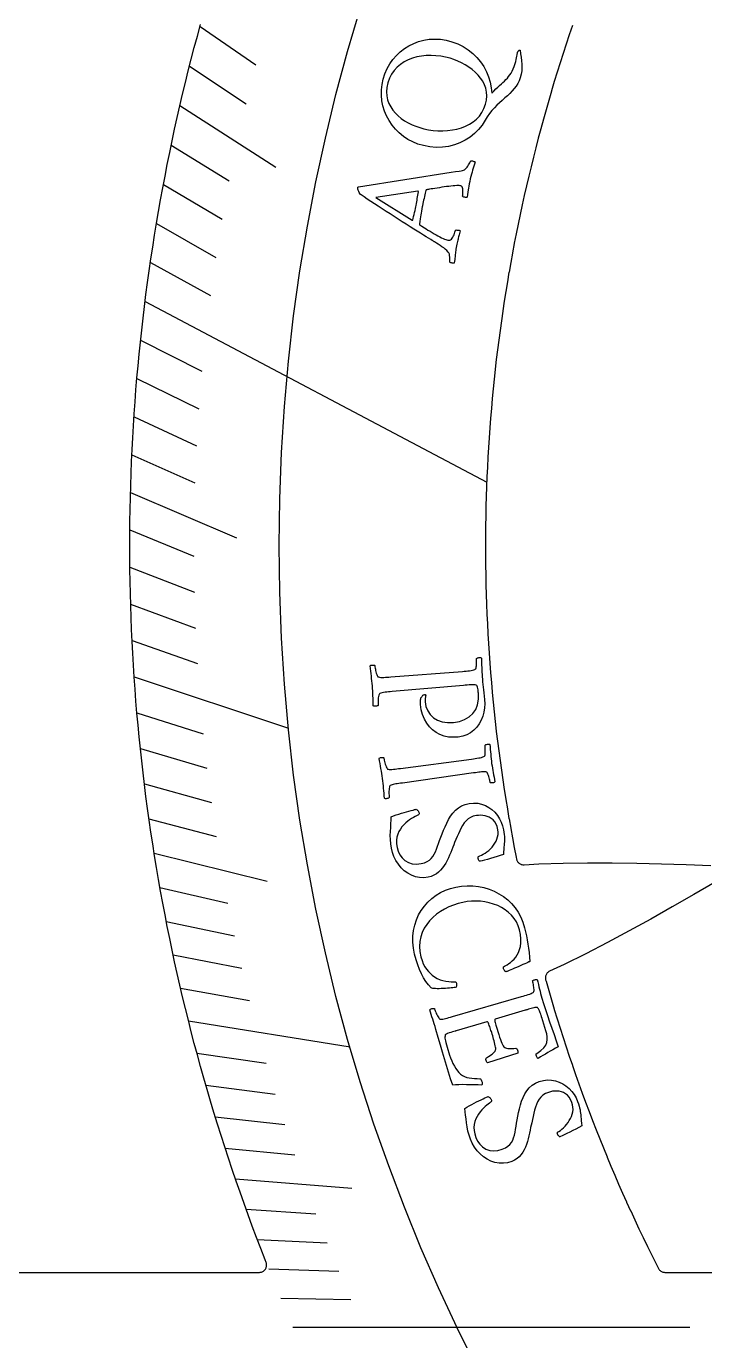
# Model space of a CAD drawing. Header units: millimetres. Extents: x -94 to 94, y -94 to 94.
# Drawn here: x -71.07 to -47.64, y -0.47 to 44.94 of the extents above; entities that cross this region are included whole.
import ezdxf

# ---------------------------------------------------------------- set-up
doc = ezdxf.new("R2010")
doc.units = ezdxf.units.MM
for name, color, linetype in [('CUT_INNER', 6, 'Continuous'), ('ENGRAVE', 7, 'Continuous'), ('ENGRAVE_FINE', 8, 'Continuous'), ('TEXT', 5, 'Continuous')]:
    doc.layers.add(name, color=color, linetype=linetype)

msp = doc.modelspace()

# ---------------------------------------------------------------- linework, layer by layer
at = {"layer": 'CUT_INNER'}
for points in [[(-89.4993, 1.89), (-63.0181, 1.89), (-62.9937, 1.8912), (-62.9697, 1.8947), (-62.946, 1.9006), (-62.9231, 1.9087), (-62.901, 1.9191), (-62.8801, 1.9315), (-62.8605, 1.9459), (-62.8424, 1.9621), (-62.8259, 1.9801), (-62.8113, 1.9995), (-62.7986, 2.0203), (-62.788, 2.0422), (-62.7796, 2.065), (-62.7734, 2.0886), (-62.7696, 2.1126), (-62.7681, 2.1369), (-62.769, 2.1613), (-62.7722, 2.1854), (-62.7778, 2.2091), (-62.7856, 2.2321), (-62.8228, 2.3258), (-62.973, 2.7118), (-63.1209, 3.0986), (-63.2664, 3.4864), (-63.4095, 3.875), (-63.5502, 4.2645), (-63.6886, 4.6549), (-63.8245, 5.0461), (-63.958, 5.4381), (-64.0891, 5.831), (-64.2178, 6.2246), (-64.3441, 6.619), (-64.468, 7.0142), (-64.5894, 7.4102), (-64.7085, 7.8069), (-64.825, 8.2043), (-64.9392, 8.6024), (-65.0508, 9.0012), (-65.1601, 9.4007), (-65.2669, 9.8008), (-65.3712, 10.2016), (-65.4731, 10.603), (-65.5725, 11.0051), (-65.6694, 11.4077), (-65.7639, 11.811), (-65.8558, 12.2148), (-65.9454, 12.6191), (-66.0324, 13.024), (-66.1169, 13.4295), (-66.199, 13.8354), (-66.2785, 14.2418), (-66.3556, 14.6488), (-66.4301, 15.0561), (-66.5022, 15.464), (-66.5717, 15.8722), (-66.6388, 16.2809), (-66.7033, 16.69), (-66.7654, 17.0995), (-66.8249, 17.5093), (-66.8819, 17.9196), (-66.9364, 18.3301), (-66.9883, 18.741), (-67.0378, 19.1522), (-67.0847, 19.5637), (-67.1291, 19.9754), (-67.1709, 20.3874), (-67.2103, 20.7997), (-67.2471, 21.2122), (-67.2813, 21.625), (-67.3131, 22.0379), (-67.3423, 22.451), (-67.369, 22.8643), (-67.3931, 23.2778), (-67.4147, 23.6913), (-67.4337, 24.1051), (-67.4503, 24.5189), (-67.4642, 24.9328), (-67.4757, 25.3468), (-67.4846, 25.7608), (-67.4909, 26.1749), (-67.4947, 26.5891), (-67.496, 27.0032), (-67.4948, 27.4174), (-67.4909, 27.8315), (-67.4846, 28.2456), (-67.4757, 28.6596), (-67.4643, 29.0736), (-67.4503, 29.4876), (-67.4338, 29.9014), (-67.4148, 30.3151), (-67.3932, 30.7287), (-67.369, 31.1421), (-67.3424, 31.5554), (-67.3132, 31.9685), (-67.2815, 32.3815), (-67.2472, 32.7942), (-67.2104, 33.2067), (-67.1711, 33.619), (-67.1292, 34.031), (-67.0849, 34.4428), (-67.0379, 34.8543), (-66.9885, 35.2655), (-66.9366, 35.6763), (-66.8821, 36.0869), (-66.8251, 36.4971), (-66.7656, 36.9069), (-66.7036, 37.3164), (-66.639, 37.7255), (-66.572, 38.1342), (-66.5025, 38.5425), (-66.4304, 38.9503), (-66.3558, 39.3577), (-66.2788, 39.7646), (-66.1993, 40.171), (-66.1172, 40.577), (-66.0327, 40.9824), (-65.9457, 41.3873), (-65.8562, 41.7917), (-65.7642, 42.1955), (-65.6698, 42.5987), (-65.5728, 43.0014), (-65.4734, 43.4034), (-65.3716, 43.8049), (-65.2673, 44.2057), (-65.1605, 44.6058), (-65.0513, 45.0053)], [(-52.2082, 44.964), (-52.3169, 44.6447), (-52.3174, 44.6433), (-52.4242, 44.3234), (-52.4247, 44.3219), (-52.5295, 44.0014), (-52.5299, 43.9999), (-52.6328, 43.6788), (-52.6332, 43.6773), (-52.7341, 43.3555), (-52.7345, 43.354), (-52.8334, 43.0316), (-52.8339, 43.0302), (-52.9308, 42.7071), (-52.9312, 42.7057), (-53.0261, 42.3821), (-53.0266, 42.3806), (-53.1195, 42.0564), (-53.1199, 42.0549), (-53.2109, 41.7302), (-53.2113, 41.7287), (-53.3002, 41.4034), (-53.3006, 41.4019), (-53.3876, 41.0761), (-53.388, 41.0746), (-53.4729, 40.7483), (-53.4733, 40.7468), (-53.5562, 40.4199), (-53.5566, 40.4184), (-53.6375, 40.091), (-53.6379, 40.0895), (-53.7168, 39.7617), (-53.7172, 39.7602), (-53.7941, 39.4318), (-53.7944, 39.4303), (-53.8693, 39.1015), (-53.8697, 39.1), (-53.9426, 38.7708), (-53.9429, 38.7693), (-54.0137, 38.4396), (-54.0141, 38.4381), (-54.0829, 38.1079), (-54.0832, 38.1064), (-54.15, 37.7759), (-54.1503, 37.7744), (-54.2151, 37.4434), (-54.2154, 37.4419), (-54.2781, 37.1105), (-54.2784, 37.109), (-54.3391, 36.7773), (-54.3394, 36.7758), (-54.3981, 36.4437), (-54.3983, 36.4422), (-54.455, 36.1098), (-54.4552, 36.1082), (-54.5098, 35.7755), (-54.51, 35.7739), (-54.5626, 35.4408), (-54.5628, 35.4393), (-54.6133, 35.1059), (-54.6136, 35.1044), (-54.662, 34.7706), (-54.6622, 34.7691), (-54.7086, 34.4351), (-54.7089, 34.4336), (-54.7532, 34.0992), (-54.7534, 34.0977), (-54.7957, 33.7632), (-54.7959, 33.7616), (-54.8362, 33.4268), (-54.8363, 33.4253), (-54.8745, 33.0902), (-54.8747, 33.0887), (-54.9108, 32.7534), (-54.911, 32.7519), (-54.9451, 32.4164), (-54.9452, 32.4148), (-54.9773, 32.0791), (-54.9774, 32.0776), (-55.0074, 31.7417), (-55.0075, 31.7402), (-55.0354, 31.4041), (-55.0355, 31.4026), (-55.0614, 31.0663), (-55.0615, 31.0648), (-55.0853, 30.7284), (-55.0854, 30.7269), (-55.1071, 30.3903), (-55.1072, 30.3888), (-55.1268, 30.0521), (-55.1269, 30.0506), (-55.1445, 29.7138), (-55.1446, 29.7123), (-55.1601, 29.3754), (-55.1601, 29.3739), (-55.1736, 29.0369), (-55.1736, 29.0354), (-55.185, 28.6983), (-55.1851, 28.6968), (-55.1944, 28.3597), (-55.1944, 28.3582), (-55.2017, 28.021), (-55.2017, 28.0195), (-55.2069, 27.6823), (-55.2069, 27.6807), (-55.21, 27.3435), (-55.21, 27.342), (-55.211, 27.0047), (-55.211, 27.0032), (-55.21, 26.666), (-55.21, 26.6644), (-55.2069, 26.3272), (-55.2069, 26.3257), (-55.2017, 25.9885), (-55.2017, 25.987), (-55.1944, 25.6498), (-55.1944, 25.6483), (-55.1851, 25.3112), (-55.185, 25.3096), (-55.1736, 24.9726), (-55.1736, 24.971), (-55.1601, 24.6341), (-55.1601, 24.6325), (-55.1446, 24.2957), (-55.1445, 24.2941), (-55.1269, 23.9574), (-55.1268, 23.9558), (-55.1072, 23.6192), (-55.1071, 23.6176), (-55.0854, 23.2811), (-55.0853, 23.2796), (-55.0615, 22.9432), (-55.0614, 22.9416), (-55.0355, 22.6054), (-55.0354, 22.6039), (-55.0075, 22.2678), (-55.0074, 22.2663), (-54.9774, 21.9304), (-54.9773, 21.9288), (-54.9452, 21.5931), (-54.9451, 21.5916), (-54.911, 21.2561), (-54.9108, 21.2546), (-54.8747, 20.9193), (-54.8745, 20.9177), (-54.8363, 20.5827), (-54.8362, 20.5811), (-54.7959, 20.2463), (-54.7957, 20.2448), (-54.7534, 19.9102), (-54.7532, 19.9087), (-54.7089, 19.5744), (-54.7086, 19.5729), (-54.6622, 19.2388), (-54.662, 19.2373), (-54.6136, 18.9036), (-54.6133, 18.9021), (-54.5628, 18.5686), (-54.5626, 18.5671), (-54.51, 18.234), (-54.5098, 18.2325), (-54.4552, 17.8997), (-54.455, 17.8982), (-54.3983, 17.5658), (-54.3981, 17.5642), (-54.3394, 17.2321), (-54.3391, 17.2306), (-54.2784, 16.8989), (-54.2781, 16.8974), (-54.2154, 16.5661), (-54.2151, 16.5645), (-54.1503, 16.2336), (-54.15, 16.2321), (-54.1375, 16.1703), (-54.1317, 16.1473), (-54.1237, 16.1249), (-54.1137, 16.1033), (-54.1016, 16.0828), (-54.0876, 16.0636), (-54.0719, 16.0457), (-54.0545, 16.0295), (-54.0357, 16.0149), (-54.0156, 16.0023), (-53.9943, 15.9915), (-53.9722, 15.9829), (-53.9493, 15.9764), (-53.9259, 15.9721), (-53.9022, 15.9701), (-53.8784, 15.9703), (-53.3682, 15.999), (-53.3652, 15.9992), (-52.5276, 16.0262), (-52.5252, 16.0263), (-51.6829, 16.0371), (-51.681, 16.0371), (-50.835, 16.0351), (-50.8336, 16.035), (-49.9853, 16.0234), (-49.1333, 16.0047), (-48.2798, 15.98), (-48.2785, 15.9799), (-47.4273, 15.9462)], [(-47.2833, 15.3712), (-48.0181, 14.9403), (-48.0192, 14.9396), (-48.7588, 14.5163), (-49.501, 14.0983), (-50.2455, 13.6871), (-50.2467, 13.6865), (-50.9919, 13.2859), (-50.9936, 13.285), (-51.7414, 12.8975), (-51.7436, 12.8964), (-52.4951, 12.5254), (-52.4978, 12.5241), (-52.9971, 12.2924), (-53.0193, 12.2807), (-53.0403, 12.2667), (-53.0598, 12.2508), (-53.0775, 12.233), (-53.0934, 12.2135), (-53.1072, 12.1925), (-53.1189, 12.1702), (-53.1283, 12.1468), (-53.1352, 12.1227), (-53.1397, 12.0979), (-53.1417, 12.0728), (-53.1412, 12.0477), (-53.1381, 12.0227), (-53.1326, 11.9982), (-53.1199, 11.953), (-53.1195, 11.9515), (-53.0266, 11.6274), (-53.0261, 11.6259), (-52.9312, 11.3023), (-52.9308, 11.3008), (-52.8339, 10.9778), (-52.8334, 10.9763), (-52.7345, 10.6539), (-52.7341, 10.6524), (-52.6332, 10.3306), (-52.6328, 10.3292), (-52.5299, 10.008), (-52.5295, 10.0066), (-52.4247, 9.686), (-52.4242, 9.6846), (-52.3174, 9.3647), (-52.3169, 9.3632), (-52.2082, 9.044), (-52.2077, 9.0425), (-52.097, 8.724), (-52.0965, 8.7225), (-51.9839, 8.4047), (-51.9834, 8.4032), (-51.8688, 8.086), (-51.8682, 8.0846), (-51.7517, 7.7681), (-51.7512, 7.7667), (-51.6327, 7.451), (-51.6322, 7.4495), (-51.5118, 7.1345), (-51.5112, 7.1331), (-51.3889, 6.8188), (-51.3883, 6.8174), (-51.2641, 6.5039), (-51.2635, 6.5025), (-51.1373, 6.1897), (-51.1367, 6.1883), (-51.0086, 5.8763), (-51.008, 5.8749), (-50.878, 5.5638), (-50.8774, 5.5623), (-50.7455, 5.252), (-50.7449, 5.2506), (-50.6111, 4.941), (-50.6105, 4.9396), (-50.4748, 4.6309), (-50.4741, 4.6295), (-50.3365, 4.3216), (-50.3359, 4.3202), (-50.1964, 4.0132), (-50.1958, 4.0118), (-50.0544, 3.7056), (-50.0538, 3.7042), (-49.9105, 3.3989), (-49.9098, 3.3975), (-49.7647, 3.0931), (-49.7641, 3.0917), (-49.6171, 2.7882), (-49.6164, 2.7868), (-49.4676, 2.4842), (-49.4669, 2.4829), (-49.3162, 2.1812), (-49.3155, 2.1798), (-49.2379, 2.0269), (-49.2255, 2.0052), (-49.211, 1.9848), (-49.1945, 1.966), (-49.1762, 1.9489), (-49.1563, 1.9338), (-49.135, 1.9207), (-49.1125, 1.9098), (-49.089, 1.9012), (-49.0647, 1.895), (-49.04, 1.8913), (-49.015, 1.89), (-38.1889, 1.89)]]:
    msp.add_lwpolyline(points, dxfattribs=at)
at = {"layer": 'ENGRAVE'}
for points in [[(-66.9675, 35.4345), (-55.1677, 29.1909)], [(-67.3431, 22.4637), (-62.0154, 20.6865)], [(-65.4672, 10.5795), (-59.8797, 9.6766)], [(-61.8587, 0), (-48.1564, 0)]]:
    msp.add_lwpolyline(points, dxfattribs=at)
msp.add_circle((0, 27.004), 62.3363, dxfattribs=at)
at = {"layer": 'ENGRAVE_FINE'}
for points in [[(-65.0698, 44.9383), (-63.1388, 43.6047)], [(-65.4319, 43.5685), (-63.4757, 42.266)], [(-65.7628, 42.2017), (-62.4564, 40.0799)], [(-66.063, 40.8384), (-64.0582, 39.5991)], [(-66.3331, 39.4794), (-64.3049, 38.2723)], [(-66.5735, 38.1253), (-64.5225, 36.9507)], [(-66.7848, 36.7768), (-64.7117, 35.6352)], [(-67.1221, 34.0989), (-65.0066, 33.0242)], [(-67.2492, 32.7706), (-65.1135, 31.7298)], [(-67.3494, 31.4501), (-65.194, 30.4436)], [(-67.4232, 30.138), (-65.2489, 29.1661)], [(-67.4712, 28.8346), (-63.81, 27.2699)], [(-67.4939, 27.5404), (-65.2837, 26.6385)], [(-67.4919, 26.2558), (-65.2648, 25.3894)], [(-67.4657, 24.9813), (-65.2223, 24.1506)], [(-67.4159, 23.7172), (-65.157, 22.9225)], [(-67.2479, 21.2213), (-64.9599, 20.4993)], [(-67.1306, 19.9903), (-64.8292, 19.305)], [(-66.992, 18.7709), (-64.6778, 18.1224)], [(-66.8325, 17.5633), (-64.5062, 16.952)], [(-66.6527, 16.3679), (-62.7482, 15.4091)], [(-66.4531, 15.1848), (-64.1048, 14.6482)], [(-66.2343, 14.0142), (-63.8761, 13.5153)], [(-65.9967, 12.8564), (-63.6292, 12.3952)], [(-65.7408, 11.7114), (-63.3649, 11.2882)], [(-65.1763, 9.4607), (-62.7856, 9.1137)], [(-64.8686, 8.3553), (-62.4717, 8.0465)], [(-64.5447, 7.2632), (-62.1422, 6.9928)], [(-64.2049, 6.1846), (-61.7976, 5.9527)], [(-63.8497, 5.1196), (-59.8215, 4.7966)], [(-63.4796, 4.0682), (-61.0649, 3.9134)], [(-63.0951, 3.0305), (-60.6777, 2.9144)], [(-62.6964, 2.0065), (-60.2773, 1.9291)], [(-62.2842, 0.9964), (-59.8639, 0.9577)]]:
    msp.add_lwpolyline(points, dxfattribs=at)
at = {"layer": 'TEXT'}
for points in [[(-58.741, 43.1201), (-58.6811, 43.3047), (-58.6053, 43.4789), (-58.5139, 43.6426), (-58.407, 43.7957), (-58.2864, 43.9362), (-58.1541, 44.0622), (-58.0102, 44.1738), (-57.8548, 44.2707), (-57.69, 44.3518), (-57.5181, 44.4157), (-57.3391, 44.4625), (-57.1531, 44.4922), (-56.962, 44.5028), (-56.7679, 44.4924), (-56.5707, 44.4611), (-56.3704, 44.4091), (-56.1701, 44.3358), (-55.9838, 44.244), (-55.8114, 44.134), (-55.6528, 44.0059), (-55.5094, 43.8635), (-55.3826, 43.7107), (-55.2723, 43.5473), (-55.1784, 43.3735), (-55.1025, 43.1926), (-55.046, 43.0081), (-55.009, 42.8197), (-54.9913, 42.6275), (-54.9185, 42.706), (-54.8492, 42.7773), (-54.7833, 42.8413), (-54.7209, 42.8981), (-54.6618, 42.9505), (-54.6056, 43.0015), (-54.5524, 43.0511), (-54.5022, 43.0992), (-54.4548, 43.1487), (-54.4098, 43.2021), (-54.3674, 43.2595), (-54.3275, 43.321), (-54.2897, 43.3893), (-54.2538, 43.4673), (-54.2198, 43.555), (-54.1875, 43.6525), (-54.1655, 43.727), (-54.1475, 43.7942), (-54.1336, 43.8543), (-54.1237, 43.9071), (-54.1167, 43.9519), (-54.1113, 43.9881), (-54.1074, 44.0155), (-54.1051, 44.0342), (-54.1002, 44.0476), (-54.0937, 44.0608), (-54.0857, 44.074), (-54.0763, 44.0871), (-54.0661, 44.0989), (-54.056, 44.1081), (-54.046, 44.1147), (-54.036, 44.1187), (-54.0321, 44.1201), (-54.0278, 44.1205), (-54.023, 44.1201), (-54.0177, 44.1188), (-53.9957, 43.9944), (-53.9777, 43.8725), (-53.9635, 43.7532), (-53.9533, 43.6363), (-53.9506, 43.5201), (-53.959, 43.4027), (-53.9785, 43.284), (-54.0091, 43.1639), (-54.0455, 43.062), (-54.0921, 42.9657), (-54.149, 42.8748), (-54.2162, 42.7894), (-54.2907, 42.7071), (-54.3697, 42.6255), (-54.4533, 42.5447), (-54.5413, 42.4645), (-54.6317, 42.3833), (-54.7223, 42.2993), (-54.8131, 42.2126), (-54.9041, 42.1231), (-54.9924, 42.0283), (-55.0751, 41.9254), (-55.1522, 41.8145), (-55.2236, 41.6957), (-55.3289, 41.5288), (-55.4504, 41.376), (-55.5883, 41.2372), (-55.7427, 41.1123), (-55.911, 41.0038), (-56.0906, 40.9144), (-56.2815, 40.8442), (-56.4839, 40.7932), (-56.6946, 40.7636), (-56.9101, 40.7579), (-57.1306, 40.7763), (-57.356, 40.8189), (-57.5448, 40.8739), (-57.7229, 40.9452), (-57.8902, 41.0332), (-58.0468, 41.138), (-58.1911, 41.2568), (-58.3217, 41.387), (-58.4385, 41.5285), (-58.5414, 41.6814), (-58.6288, 41.8435), (-58.6992, 42.0127), (-58.7525, 42.189), (-58.7886, 42.3722), (-58.8062, 42.559), (-58.8042, 42.7461), (-58.7825, 42.9331), (-58.741, 43.1201)], [(-58.5792, 42.9881), (-58.6125, 42.8314), (-58.6252, 42.6818), (-58.6173, 42.5393), (-58.5888, 42.404), (-58.5432, 42.2764), (-58.4837, 42.1567), (-58.4104, 42.045), (-58.3233, 41.9413), (-58.2249, 41.8456), (-58.1177, 41.7579), (-58.0017, 41.6783), (-57.877, 41.6065), (-57.7468, 41.543), (-57.6145, 41.4878), (-57.4801, 41.4409), (-57.3436, 41.4023), (-57.1824, 41.3677), (-57.0189, 41.3441), (-56.8529, 41.3314), (-56.6846, 41.3297), (-56.5173, 41.3391), (-56.3544, 41.3602), (-56.196, 41.393), (-56.042, 41.4372), (-55.8954, 41.4934), (-55.7593, 41.5618), (-55.6337, 41.6426), (-55.5184, 41.7357), (-55.4167, 41.842), (-55.3318, 41.9625), (-55.2637, 42.0972), (-55.2122, 42.2464), (-55.1804, 42.3941), (-55.1684, 42.5357), (-55.1761, 42.6711), (-55.2037, 42.8006), (-55.2482, 42.924), (-55.3067, 43.0414), (-55.3793, 43.1527), (-55.4659, 43.258), (-55.5638, 43.3566), (-55.6701, 43.4479), (-55.7851, 43.5318), (-55.9086, 43.6082), (-56.0374, 43.677), (-56.1681, 43.7377), (-56.3009, 43.7904), (-56.4358, 43.835), (-56.5951, 43.8766), (-56.757, 43.907), (-56.9215, 43.9262), (-57.0886, 43.934), (-57.2551, 43.9296), (-57.4178, 43.9122), (-57.5768, 43.8817), (-57.732, 43.838), (-57.8803, 43.781), (-58.0183, 43.7105), (-58.146, 43.6265), (-58.2635, 43.529), (-58.3675, 43.4169), (-58.4548, 43.2894), (-58.5254, 43.1464), (-58.5792, 42.9881)], [(-56.9737, 37.4946), (-56.9818, 37.4996), (-57.0061, 37.5145), (-57.0466, 37.5394), (-57.1032, 37.5742), (-57.1737, 37.6176), (-57.2558, 37.668), (-57.3493, 37.7254), (-57.4544, 37.7899), (-57.5683, 37.8604), (-57.6883, 37.9355), (-57.8143, 38.0154), (-57.9464, 38.1001), (-58.0824, 38.1876), (-58.2203, 38.2763), (-58.3602, 38.366), (-58.5021, 38.4568), (-58.6433, 38.5475), (-58.7815, 38.6367), (-58.9165, 38.7245), (-59.0485, 38.8108), (-59.1749, 38.894), (-59.2934, 38.9724), (-59.404, 39.046), (-59.5067, 39.1148), (-59.5269, 39.1349), (-59.5472, 39.1623), (-59.5674, 39.1971), (-59.5875, 39.2392), (-59.6046, 39.2819), (-59.6156, 39.3183), (-59.6204, 39.3485), (-59.6191, 39.3724), (-59.6179, 39.3777), (-59.6164, 39.3818), (-59.6149, 39.3848), (-59.6132, 39.3866), (-59.6112, 39.3883), (-59.6086, 39.391), (-59.6054, 39.3948), (-59.6017, 39.3996), (-56.4001, 39.9026), (-56.2423, 39.9242), (-56.1242, 39.9408), (-56.0458, 39.9524), (-56.0071, 39.9592), (-55.9731, 39.9695), (-55.9398, 39.9869), (-55.907, 40.0113), (-55.8748, 40.0428), (-55.8444, 40.0781), (-55.8172, 40.1142), (-55.7931, 40.1509), (-55.7722, 40.1884), (-55.7549, 40.223), (-55.7418, 40.2508), (-55.7329, 40.2719), (-55.7282, 40.2863), (-55.7099, 40.2918), (-55.6887, 40.293), (-55.6643, 40.2897), (-55.637, 40.2821), (-55.6111, 40.273), (-55.5911, 40.2653), (-55.5772, 40.2591), (-55.5692, 40.2542), (-55.5932, 40.1775), (-55.6158, 40.1048), (-55.637, 40.0361), (-55.6567, 39.9714), (-55.6759, 39.9056), (-55.6954, 39.8332), (-55.7152, 39.7543), (-55.7352, 39.6689), (-55.7551, 39.5786), (-55.772, 39.496), (-55.786, 39.421), (-55.797, 39.3538), (-55.8072, 39.2865), (-55.8188, 39.2111), (-55.8316, 39.1276), (-55.8457, 39.036), (-55.8612, 39.0294), (-55.8802, 39.0268), (-55.9029, 39.0282), (-55.9291, 39.0337), (-55.9547, 39.0419), (-55.9755, 39.0516), (-55.9916, 39.0629), (-56.0029, 39.0757), (-55.998, 39.1045), (-55.994, 39.1408), (-55.991, 39.1846), (-55.9888, 39.2359), (-55.989, 39.2869), (-55.9926, 39.33), (-55.9999, 39.3652), (-56.0107, 39.3924), (-56.022, 39.4051), (-56.0381, 39.416), (-56.0591, 39.425), (-56.0849, 39.4322), (-56.1152, 39.4365), (-56.1554, 39.4383), (-56.2054, 39.4375), (-56.2653, 39.434), (-56.3322, 39.4285), (-56.4036, 39.4212), (-56.4795, 39.4124), (-56.5597, 39.4018), (-56.6417, 39.3903), (-56.7225, 39.3784), (-56.8024, 39.3663), (-56.8811, 39.3538), (-56.9559, 39.3417), (-57.0238, 39.3307), (-57.0848, 39.3207), (-57.1389, 39.3117), (-57.1832, 39.3043), (-57.2149, 39.2991), (-57.2339, 39.2959), (-57.2402, 39.2948), (-57.2411, 39.2943), (-57.2436, 39.2926), (-57.2479, 39.2898), (-57.254, 39.2859), (-57.2601, 39.2813), (-57.2649, 39.2763), (-57.2682, 39.2711), (-57.2702, 39.2655), (-57.2823, 39.2209), (-57.2947, 39.1711), (-57.3075, 39.1161), (-57.3205, 39.056), (-57.3335, 38.9944), (-57.3459, 38.9349), (-57.3578, 38.8776), (-57.3692, 38.8223), (-57.3721, 38.8081), (-57.375, 38.7938), (-57.378, 38.7796), (-57.3809, 38.7653), (-57.3837, 38.7514), (-57.3864, 38.7382), (-57.389, 38.7257), (-57.3914, 38.714), (-57.408, 38.6316), (-57.4228, 38.5555), (-57.4358, 38.4858), (-57.4472, 38.4223), (-57.458, 38.3577), (-57.4693, 38.2843), (-57.4811, 38.2021), (-57.4934, 38.1111), (-57.4935, 38.1078), (-57.4927, 38.1035), (-57.4909, 38.0984), (-57.4882, 38.0923), (-57.4854, 38.0866), (-57.4835, 38.0825), (-57.4823, 38.0801), (-57.4819, 38.0792), (-57.4753, 38.0752), (-57.4555, 38.0631), (-57.4226, 38.0428), (-57.3765, 38.0146), (-57.3213, 37.9807), (-57.2611, 37.9438), (-57.1961, 37.9037), (-57.126, 37.8606), (-57.0546, 37.8171), (-56.9853, 37.7759), (-56.9181, 37.737), (-56.853, 37.7004), (-56.7891, 37.6645), (-56.73, 37.6342), (-56.6757, 37.6097), (-56.6263, 37.5908), (-56.5816, 37.576), (-56.5415, 37.564), (-56.5061, 37.5547), (-56.4753, 37.548), (-56.4446, 37.5479), (-56.4151, 37.5593), (-56.3867, 37.5821), (-56.3595, 37.6163), (-56.3344, 37.6568), (-56.3123, 37.6987), (-56.2932, 37.7418), (-56.2772, 37.7862), (-56.2642, 37.827), (-56.2543, 37.8594), (-56.2474, 37.8833), (-56.2437, 37.8987), (-56.234, 37.9022), (-56.2184, 37.9039), (-56.1969, 37.9037), (-56.1694, 37.9017), (-56.1412, 37.898), (-56.1173, 37.893), (-56.0977, 37.8867), (-56.0825, 37.879), (-56.0952, 37.8285), (-56.1071, 37.7818), (-56.1183, 37.739), (-56.1287, 37.6999), (-56.1387, 37.6628), (-56.1487, 37.6257), (-56.1586, 37.5886), (-56.1686, 37.5514), (-56.1787, 37.5112), (-56.1891, 37.465), (-56.2, 37.4126), (-56.2111, 37.3542), (-56.2216, 37.2951), (-56.2304, 37.2408), (-56.2376, 37.1912), (-56.2431, 37.1464), (-56.2478, 37.1039), (-56.2525, 37.0615), (-56.2571, 37.0191), (-56.2617, 36.9766), (-56.2668, 36.9314), (-56.2728, 36.8805), (-56.2797, 36.8241), (-56.2876, 36.7621), (-56.2971, 36.7587), (-56.3125, 36.7578), (-56.3337, 36.7593), (-56.3608, 36.7632), (-56.3886, 36.7688), (-56.4123, 36.775), (-56.4318, 36.782), (-56.4472, 36.7897), (-56.4437, 36.8197), (-56.4418, 36.8589), (-56.4416, 36.9074), (-56.4429, 36.9653), (-56.4479, 37.0232), (-56.4586, 37.0716), (-56.475, 37.1105), (-56.4971, 37.14), (-56.5455, 37.1906), (-56.5976, 37.2386), (-56.6535, 37.2842), (-56.7132, 37.3272), (-56.7756, 37.369), (-56.8398, 37.4108), (-56.9059, 37.4527), (-56.9737, 37.4946)], [(-58.9927, 39.0285), (-57.7449, 38.2431), (-57.7441, 38.2431), (-57.7419, 38.2432), (-57.7382, 38.2434), (-57.733, 38.2437), (-57.7277, 38.2444), (-57.7237, 38.2456), (-57.7212, 38.2476), (-57.7199, 38.2501), (-57.7061, 38.3068), (-57.6915, 38.3689), (-57.6761, 38.4364), (-57.66, 38.5093), (-57.6443, 38.5812), (-57.6304, 38.6457), (-57.6183, 38.7027), (-57.608, 38.7522), (-57.5952, 38.8165), (-57.5838, 38.8777), (-57.5736, 38.9359), (-57.5647, 38.9909), (-57.5563, 39.0457), (-57.5472, 39.1029), (-57.5376, 39.1627), (-57.5273, 39.225), (-57.5271, 39.2303), (-57.5289, 39.235), (-57.5327, 39.239), (-57.5384, 39.2423), (-57.5444, 39.2448), (-57.5486, 39.2467), (-57.5511, 39.2478), (-57.552, 39.2481)], [(-56.1559, 20.3858), (-56.3258, 20.3756), (-56.4874, 20.3862), (-56.6405, 20.4177), (-56.7851, 20.4703), (-56.919, 20.5423), (-57.0398, 20.632), (-57.1474, 20.7394), (-57.2416, 20.8645), (-57.3206, 21.0053), (-57.3823, 21.1596), (-57.4266, 21.3274), (-57.4534, 21.5085), (-57.455, 21.5339), (-57.4556, 21.563), (-57.4549, 21.596), (-57.4532, 21.6328), (-57.4499, 21.6697), (-57.4448, 21.7031), (-57.4378, 21.7329), (-57.429, 21.7592), (-57.4225, 21.7672), (-57.4136, 21.7784), (-57.4024, 21.7927), (-57.3889, 21.8102), (-57.3727, 21.8271), (-57.3535, 21.8399), (-57.3314, 21.8486), (-57.3062, 21.853), (-57.2909, 21.8526), (-57.2804, 21.848), (-57.2748, 21.8393), (-57.274, 21.8265), (-57.2779, 21.8022), (-57.2822, 21.7771), (-57.2867, 21.7512), (-57.2915, 21.7246), (-57.2955, 21.697), (-57.2975, 21.668), (-57.2975, 21.6378), (-57.2954, 21.6062), (-57.265, 21.4421), (-57.2063, 21.2948), (-57.1194, 21.1647), (-57.0044, 21.0518), (-56.8646, 20.9636), (-56.703, 20.9076), (-56.5197, 20.8835), (-56.3148, 20.8912), (-56.1114, 20.9278), (-55.9324, 20.9905), (-55.7779, 21.0791), (-55.6476, 21.1934), (-55.547, 21.3333), (-55.4814, 21.4984), (-55.4508, 21.689), (-55.4547, 21.9053), (-55.4577, 21.9341), (-55.462, 21.9696), (-55.4677, 22.0117), (-55.4747, 22.0605), (-55.484, 22.1069), (-55.4968, 22.142), (-55.513, 22.1658), (-55.5328, 22.1782), (-55.5649, 22.1856), (-55.6061, 22.1897), (-55.6563, 22.1905), (-55.7156, 22.1881), (-55.7796, 22.1838), (-55.8439, 22.1791), (-55.9085, 22.1741), (-55.9735, 22.1687), (-58.4371, 21.9558), (-58.5012, 21.9501), (-58.5629, 21.9442), (-58.6224, 21.9381), (-58.6797, 21.9319), (-58.7331, 21.9244), (-58.7811, 21.9148), (-58.8238, 21.903), (-58.861, 21.8889), (-58.8745, 21.8772), (-58.8865, 21.8564), (-58.8969, 21.8267), (-58.9058, 21.7881), (-58.9129, 21.7444), (-58.9181, 21.6998), (-58.9212, 21.6542), (-58.9224, 21.6077), (-58.9223, 21.5643), (-58.9218, 21.5281), (-58.9207, 21.4992), (-58.9193, 21.4775), (-58.9326, 21.4681), (-58.9505, 21.4602), (-58.973, 21.4537), (-59.0002, 21.4487), (-59.0275, 21.4463), (-59.0508, 21.4477), (-59.07, 21.4529), (-59.085, 21.462), (-59.0876, 21.5521), (-59.0902, 21.6402), (-59.093, 21.7265), (-59.0958, 21.8108), (-59.0992, 21.8946), (-59.1037, 21.9796), (-59.1092, 22.0655), (-59.1159, 22.1525), (-59.1233, 22.2371), (-59.1318, 22.3221), (-59.1413, 22.4073), (-59.1518, 22.4929), (-59.1629, 22.5792), (-59.1744, 22.6666), (-59.1863, 22.7552), (-59.1984, 22.8448), (-59.1851, 22.8562), (-59.167, 22.8645), (-59.1443, 22.8697), (-59.1169, 22.8718), (-59.0893, 22.8713), (-59.066, 22.8685), (-59.047, 22.8636), (-59.0324, 22.8565), (-59.0303, 22.8349), (-59.0266, 22.8062), (-59.0212, 22.7704), (-59.0142, 22.7276), (-59.0055, 22.6817), (-58.9949, 22.6366), (-58.9825, 22.5925), (-58.9683, 22.5493), (-58.9531, 22.5117), (-58.938, 22.4843), (-58.9229, 22.4671), (-58.9078, 22.4601), (-58.8688, 22.4523), (-58.8249, 22.4476), (-58.7759, 22.4459), (-58.722, 22.4473), (-58.6645, 22.4504), (-58.6048, 22.4541), (-58.5429, 22.4584), (-58.4788, 22.4632), (-56.0074, 22.6551), (-55.9431, 22.6602), (-55.8808, 22.6656), (-55.8203, 22.6712), (-55.7617, 22.677), (-55.7069, 22.6839), (-55.6578, 22.6929), (-55.6145, 22.704), (-55.577, 22.717), (-55.5609, 22.7259), (-55.5478, 22.7442), (-55.5376, 22.7719), (-55.5303, 22.809), (-55.5251, 22.8511), (-55.521, 22.8938), (-55.5181, 22.9371), (-55.5162, 22.9811), (-55.5153, 23.0219), (-55.5149, 23.0559), (-55.5152, 23.0831), (-55.516, 23.1036), (-55.5025, 23.1122), (-55.4844, 23.1193), (-55.4617, 23.125), (-55.4344, 23.1292), (-55.407, 23.1309), (-55.3838, 23.1292), (-55.3648, 23.1239), (-55.35, 23.1152), (-55.3472, 23.0308), (-55.3447, 22.9473), (-55.3425, 22.8649), (-55.3406, 22.7836), (-55.3383, 22.7029), (-55.3348, 22.6227), (-55.3301, 22.543), (-55.3242, 22.4637), (-55.3169, 22.3802), (-55.3085, 22.2936), (-55.299, 22.204), (-55.2882, 22.1112), (-55.2769, 22.0136), (-55.2655, 21.9092), (-55.254, 21.798), (-55.2424, 21.6801), (-55.2358, 21.5343), (-55.2443, 21.3902), (-55.2679, 21.2475), (-55.3066, 21.1063), (-55.3602, 20.9708), (-55.4285, 20.8456), (-55.5115, 20.7306), (-55.6093, 20.6257), (-55.7223, 20.5358), (-55.8511, 20.4658), (-55.9956, 20.4157), (-56.1559, 20.3858)], [(-54.9969, 19.4724), (-54.9852, 19.3916), (-54.9725, 19.312), (-54.9586, 19.2336), (-54.9437, 19.1565), (-54.9283, 19.0791), (-54.9129, 19), (-54.8974, 18.919), (-54.882, 18.8363), (-54.8945, 18.8246), (-54.9119, 18.8154), (-54.9342, 18.8086), (-54.9614, 18.8044), (-54.9889, 18.8026), (-55.0123, 18.8033), (-55.0315, 18.8063), (-55.0466, 18.8118), (-55.0502, 18.8321), (-55.0559, 18.8592), (-55.0638, 18.8933), (-55.0737, 18.9342), (-55.0852, 18.9777), (-55.0975, 19.0197), (-55.1106, 19.0602), (-55.1247, 19.0991), (-55.1396, 19.1329), (-55.1556, 19.1579), (-55.1725, 19.1741), (-55.1905, 19.1816), (-55.2232, 19.1847), (-55.26, 19.1855), (-55.3011, 19.1838), (-55.3463, 19.1797), (-55.3947, 19.1742), (-55.4452, 19.1679), (-55.4979, 19.161), (-55.5527, 19.1534), (-55.5615, 19.1522), (-55.5704, 19.151), (-55.5792, 19.1497), (-55.588, 19.1485), (-55.5968, 19.1472), (-55.6057, 19.146), (-55.6145, 19.1447), (-55.6233, 19.1435), (-58.0777, 18.7966), (-58.0866, 18.7954), (-58.0954, 18.7941), (-58.1042, 18.7929), (-58.1131, 18.7916), (-58.1219, 18.7904), (-58.1307, 18.7891), (-58.1395, 18.7879), (-58.1484, 18.7866), (-58.203, 18.7787), (-58.2549, 18.7708), (-58.3043, 18.7629), (-58.351, 18.755), (-58.3943, 18.7464), (-58.4332, 18.7365), (-58.4678, 18.7253), (-58.4981, 18.7128), (-58.511, 18.7004), (-58.5219, 18.679), (-58.5307, 18.6488), (-58.5375, 18.6097), (-58.5422, 18.5655), (-58.5448, 18.5202), (-58.5454, 18.4735), (-58.5438, 18.4257), (-58.5412, 18.381), (-58.5386, 18.344), (-58.5359, 18.3146), (-58.5332, 18.2929), (-58.546, 18.2828), (-58.5635, 18.2739), (-58.5856, 18.2662), (-58.6124, 18.2597), (-58.6397, 18.2558), (-58.663, 18.256), (-58.6824, 18.2602), (-58.6979, 18.2684), (-58.7053, 18.3582), (-58.7128, 18.4461), (-58.7202, 18.5321), (-58.7275, 18.6161), (-58.7355, 18.6997), (-58.7446, 18.7842), (-58.7548, 18.8697), (-58.7661, 18.9562), (-58.7782, 19.0405), (-58.7913, 19.1255), (-58.8055, 19.211), (-58.8208, 19.2972), (-58.8368, 19.3841), (-58.8531, 19.4717), (-58.8698, 19.56), (-58.8868, 19.6491), (-58.8741, 19.6612), (-58.8565, 19.6704), (-58.8341, 19.6768), (-58.8068, 19.6804), (-58.7793, 19.6814), (-58.7559, 19.6799), (-58.7367, 19.676), (-58.7216, 19.6697), (-58.7184, 19.648), (-58.713, 19.619), (-58.7056, 19.5827), (-58.6962, 19.539), (-58.6848, 19.4923), (-58.6717, 19.4469), (-58.6568, 19.403), (-58.6402, 19.3604), (-58.6231, 19.3237), (-58.6065, 19.2971), (-58.5904, 19.2808), (-58.575, 19.2746), (-58.5357, 19.269), (-58.4915, 19.2667), (-58.4426, 19.2676), (-58.3888, 19.2719), (-58.3315, 19.2782), (-58.2721, 19.2851), (-58.2105, 19.2927), (-58.1468, 19.3009), (-55.6894, 19.6265), (-55.6256, 19.6351), (-55.5636, 19.6439), (-55.5035, 19.6527), (-55.4453, 19.6617), (-55.3909, 19.6716), (-55.3424, 19.6832), (-55.2998, 19.6966), (-55.263, 19.7117), (-55.2474, 19.7215), (-55.2353, 19.7404), (-55.2266, 19.7686), (-55.2214, 19.8061), (-55.2185, 19.8485), (-55.2168, 19.8919), (-55.2163, 19.9362), (-55.217, 19.9814), (-55.2184, 20.0235), (-55.22, 20.0584), (-55.2218, 20.0861), (-55.2238, 20.1066), (-55.2108, 20.1159), (-55.193, 20.124), (-55.1707, 20.1309), (-55.1437, 20.1366), (-55.1164, 20.1398), (-55.0931, 20.1393), (-55.0739, 20.1351), (-55.0587, 20.1272), (-55.0512, 20.0429), (-55.0442, 19.9592), (-55.0374, 19.8761), (-55.031, 19.7937), (-55.0241, 19.7121), (-55.0162, 19.6313), (-55.0071, 19.5514), (-54.9969, 19.4724)], [(-54.5857, 17.1803), (-54.5721, 17.0973), (-54.5622, 17.0212), (-54.5561, 16.952), (-54.5538, 16.8896), (-54.5542, 16.8301), (-54.5563, 16.7695), (-54.5601, 16.7079), (-54.5654, 16.6452), (-54.5715, 16.5782), (-54.5777, 16.5036), (-54.5837, 16.4213), (-54.5897, 16.3314), (-54.6983, 16.2936), (-54.8091, 16.2572), (-54.9221, 16.2222), (-55.0372, 16.1884), (-55.146, 16.1577), (-55.2403, 16.1317), (-55.32, 16.1103), (-55.385, 16.0936), (-55.3988, 16.0913), (-55.412, 16.0957), (-55.4246, 16.1068), (-55.4366, 16.1246), (-55.4472, 16.145), (-55.4556, 16.1635), (-55.4617, 16.1804), (-55.4656, 16.1954), (-55.4677, 16.2144), (-55.4666, 16.2319), (-55.4621, 16.2478), (-55.4543, 16.2622), (-55.4012, 16.2813), (-55.3449, 16.3069), (-55.2852, 16.3389), (-55.2223, 16.3773), (-55.1589, 16.4215), (-55.0979, 16.4705), (-55.0394, 16.5245), (-54.9832, 16.5834), (-54.9315, 16.6465), (-54.886, 16.7135), (-54.8469, 16.7842), (-54.8141, 16.8587), (-54.79, 16.9364), (-54.7773, 17.0166), (-54.7759, 17.0993), (-54.7858, 17.1847), (-54.8109, 17.2895), (-54.8462, 17.3804), (-54.8917, 17.4572), (-54.9474, 17.5201), (-55.0105, 17.571), (-55.0778, 17.6119), (-55.1494, 17.6428), (-55.2252, 17.6637), (-55.3023, 17.676), (-55.3775, 17.6815), (-55.4507, 17.6801), (-55.522, 17.6718), (-55.6303, 17.6461), (-55.7267, 17.6074), (-55.811, 17.5556), (-55.8832, 17.4907), (-55.9466, 17.4157), (-56.004, 17.3333), (-56.0556, 17.2437), (-56.1013, 17.1469), (-56.1442, 17.046), (-56.1876, 16.9445), (-56.2316, 16.8424), (-56.2759, 16.7396), (-56.3079, 16.6606), (-56.3414, 16.5775), (-56.3762, 16.4903), (-56.4124, 16.399), (-56.4508, 16.306), (-56.4922, 16.2137), (-56.5367, 16.1222), (-56.5842, 16.0314), (-56.6363, 15.944), (-56.6944, 15.8628), (-56.7586, 15.7877), (-56.8288, 15.7188), (-56.906, 15.6585), (-56.9911, 15.6094), (-57.0841, 15.5715), (-57.1851, 15.5448), (-57.3371, 15.5256), (-57.4844, 15.5299), (-57.6269, 15.5578), (-57.7646, 15.6096), (-57.8945, 15.681), (-58.0136, 15.768), (-58.1219, 15.8705), (-58.2193, 15.9885), (-58.3031, 16.1181), (-58.3711, 16.2551), (-58.4229, 16.3994), (-58.4588, 16.551), (-58.4805, 16.6967), (-58.4933, 16.8412), (-58.4973, 16.9845), (-58.4924, 17.1264), (-58.4838, 17.2639), (-58.4767, 17.3937), (-58.471, 17.5159), (-58.4669, 17.6304), (-58.3831, 17.6616), (-58.2962, 17.6921), (-58.2062, 17.7219), (-58.113, 17.7511), (-58.0211, 17.7786), (-57.9348, 17.8037), (-57.8541, 17.8264), (-57.7791, 17.8466), (-57.7137, 17.8635), (-57.6619, 17.8765), (-57.6238, 17.8853), (-57.5994, 17.8901), (-57.5828, 17.8771), (-57.5672, 17.8628), (-57.5525, 17.8473), (-57.5387, 17.8305), (-57.5267, 17.8126), (-57.5171, 17.794), (-57.5101, 17.7746), (-57.5055, 17.7545), (-57.505, 17.7301), (-57.5118, 17.7098), (-57.5262, 17.6935), (-57.5479, 17.6813), (-57.591, 17.6628), (-57.641, 17.6383), (-57.698, 17.6077), (-57.7618, 17.571), (-57.8291, 17.5278), (-57.8964, 17.4777), (-57.9636, 17.4207), (-58.0307, 17.3567), (-58.094, 17.2856), (-58.1496, 17.2072), (-58.1975, 17.1216), (-58.2376, 17.0287), (-58.2665, 16.9279), (-58.2804, 16.8184), (-58.2795, 16.7003), (-58.2635, 16.5737), (-58.2276, 16.4404), (-58.17, 16.3205), (-58.0908, 16.2139), (-57.9901, 16.1208), (-57.8717, 16.0493), (-57.7396, 16.0075), (-57.5937, 15.9953), (-57.4342, 16.0125), (-57.3223, 16.0409), (-57.2262, 16.0803), (-57.1458, 16.1306), (-57.081, 16.1918), (-57.027, 16.262), (-56.9787, 16.3392), (-56.9363, 16.4235), (-56.8995, 16.5148), (-56.8651, 16.6113), (-56.8297, 16.7113), (-56.7932, 16.8146), (-56.7556, 16.9213), (-56.7087, 17.0411), (-56.6585, 17.163), (-56.6051, 17.287), (-56.5484, 17.4131), (-56.4857, 17.5363), (-56.4143, 17.6513), (-56.3342, 17.7582), (-56.2455, 17.8569), (-56.1461, 17.9426), (-56.0339, 18.0102), (-55.9091, 18.0599), (-55.7716, 18.0918), (-55.6223, 18.1056), (-55.4799, 18.0984), (-55.3442, 18.0704), (-55.2153, 18.0216), (-55.0952, 17.9558), (-54.9859, 17.8766), (-54.8874, 17.784), (-54.7996, 17.6781), (-54.7244, 17.5626), (-54.6637, 17.4411), (-54.6175, 17.3137), (-54.5857, 17.1803)], [(-53.86, 13.7923), (-53.8285, 13.6584), (-53.7988, 13.5209), (-53.7709, 13.3795), (-53.7446, 13.2344), (-53.7218, 13.0862), (-53.704, 12.9354), (-53.6913, 12.7821), (-53.6836, 12.6262), (-53.6906, 12.6231), (-53.7117, 12.6136), (-53.7469, 12.5977), (-53.7962, 12.5755), (-53.8549, 12.5492), (-53.9186, 12.5213), (-53.9871, 12.4916), (-54.0606, 12.4602), (-54.1348, 12.4285), (-54.2055, 12.3982), (-54.2727, 12.3691), (-54.3364, 12.3414), (-54.3921, 12.3172), (-54.4351, 12.2991), (-54.4655, 12.287), (-54.4833, 12.2808), (-54.4947, 12.2777), (-54.5077, 12.2802), (-54.5222, 12.2882), (-54.5382, 12.3018), (-54.5536, 12.319), (-54.5663, 12.3376), (-54.5763, 12.3577), (-54.5836, 12.3792), (-54.5876, 12.3983), (-54.589, 12.4166), (-54.5879, 12.4341), (-54.5843, 12.4507), (-54.5503, 12.4678), (-54.5088, 12.4909), (-54.4597, 12.5202), (-54.403, 12.5555), (-54.3428, 12.5982), (-54.2834, 12.6496), (-54.2247, 12.7095), (-54.1667, 12.778), (-54.1132, 12.8561), (-54.0681, 12.9447), (-54.0315, 13.0439), (-54.0031, 13.1535), (-53.9872, 13.275), (-53.9877, 13.4098), (-54.0047, 13.5579), (-54.038, 13.7194), (-54.0824, 13.8628), (-54.1425, 13.9952), (-54.2183, 14.1167), (-54.3099, 14.2274), (-54.4146, 14.3271), (-54.5293, 14.4157), (-54.6542, 14.4932), (-54.7894, 14.5595), (-54.9317, 14.6145), (-55.0782, 14.6579), (-55.2288, 14.6896), (-55.3836, 14.7097), (-55.5394, 14.718), (-55.693, 14.7148), (-55.8443, 14.6999), (-55.9935, 14.6732), (-56.157, 14.6314), (-56.3166, 14.5787), (-56.4722, 14.5151), (-56.6239, 14.4404), (-56.7684, 14.3551), (-56.9025, 14.2597), (-57.0264, 14.1539), (-57.1397, 14.0379), (-57.2399, 13.9122), (-57.324, 13.7775), (-57.3921, 13.6336), (-57.4441, 13.4808), (-57.4767, 13.3195), (-57.4869, 13.1505), (-57.4744, 12.9739), (-57.4393, 12.7899), (-57.4027, 12.6642), (-57.3582, 12.551), (-57.306, 12.4503), (-57.2459, 12.3623), (-57.1812, 12.2849), (-57.1148, 12.2163), (-57.0466, 12.1564), (-56.9769, 12.1053), (-56.8794, 12.047), (-56.7806, 12.0016), (-56.6806, 11.9693), (-56.5793, 11.9497), (-56.481, 11.9388), (-56.39, 11.9322), (-56.3064, 11.93), (-56.23, 11.932), (-56.2157, 11.8846), (-56.2106, 11.8371), (-56.2147, 11.7895), (-56.2279, 11.7416), (-56.2533, 11.7361), (-56.2895, 11.7303), (-56.3364, 11.7243), (-56.394, 11.7182), (-56.4584, 11.7121), (-56.5255, 11.7065), (-56.5955, 11.7013), (-56.6683, 11.6966), (-56.7407, 11.693), (-56.8093, 11.6912), (-56.8741, 11.6912), (-56.9352, 11.6931), (-56.9893, 11.6969), (-57.0332, 11.7026), (-57.0668, 11.7104), (-57.0902, 11.7201), (-57.1816, 11.825), (-57.267, 11.9404), (-57.3464, 12.0661), (-57.4197, 12.2023), (-57.4873, 12.351), (-57.5498, 12.5144), (-57.607, 12.6926), (-57.6588, 12.8854), (-57.7, 13.0952), (-57.7199, 13.3007), (-57.7186, 13.5016), (-57.6961, 13.6978), (-57.6544, 13.8869), (-57.5956, 14.0666), (-57.5198, 14.2368), (-57.4271, 14.3975), (-57.3194, 14.5468), (-57.1987, 14.6831), (-57.0652, 14.8063), (-56.9189, 14.9166), (-56.7616, 15.0122), (-56.5951, 15.0917), (-56.4196, 15.1551), (-56.235, 15.2027), (-56.0356, 15.2354), (-55.8386, 15.2494), (-55.6442, 15.2449), (-55.4523, 15.2221), (-55.2652, 15.1824), (-55.0848, 15.1274), (-54.9113, 15.0571), (-54.7445, 14.9717), (-54.5871, 14.8717), (-54.4418, 14.7575), (-54.3086, 14.6292), (-54.1873, 14.4866), (-54.0803, 14.3311), (-53.9902, 14.1636), (-53.9168, 13.9841), (-53.86, 13.7923)], [(-53.2621, 11.3663), (-53.2042, 11.1744), (-53.1406, 10.9738), (-53.0712, 10.7646), (-52.996, 10.5469), (-52.9187, 10.3262), (-52.8436, 10.1079), (-52.7705, 9.8919), (-52.6996, 9.6782), (-52.7972, 9.6301), (-52.8898, 9.5813), (-52.9776, 9.5318), (-53.0604, 9.4815), (-53.1415, 9.4311), (-53.2242, 9.3807), (-53.3086, 9.3305), (-53.3945, 9.2804), (-53.4122, 9.2924), (-53.4279, 9.3102), (-53.4416, 9.3341), (-53.4534, 9.3638), (-53.4613, 9.396), (-53.4615, 9.4217), (-53.4541, 9.4407), (-53.4391, 9.4532), (-53.3034, 9.5509), (-53.2008, 9.6473), (-53.1313, 9.7423), (-53.0949, 9.8361), (-53.0818, 9.9309), (-53.0819, 10.0287), (-53.0954, 10.1296), (-53.1221, 10.2338), (-53.264, 10.69), (-53.2702, 10.7097), (-53.2789, 10.736), (-53.2899, 10.7691), (-53.3034, 10.8088), (-53.3183, 10.8511), (-53.3339, 10.8917), (-53.3501, 10.9306), (-53.367, 10.9679), (-53.3839, 10.9999), (-53.4006, 11.0231), (-53.4169, 11.0376), (-53.433, 11.0432), (-53.4658, 11.0414), (-53.5023, 11.0366), (-53.5427, 11.0288), (-53.5868, 11.0181), (-53.633, 11.0056), (-53.6799, 10.9925), (-53.7274, 10.9789), (-53.7756, 10.9648), (-53.7944, 10.9591), (-53.8112, 10.9541), (-53.8258, 10.9498), (-53.8382, 10.9461), (-54.875, 10.6369), (-54.8839, 10.6292), (-54.888, 10.6131), (-54.8873, 10.5885), (-54.8817, 10.5555), (-54.8729, 10.5173), (-54.8628, 10.4772), (-54.8513, 10.4352), (-54.8384, 10.3913), (-54.7512, 10.106), (-54.7218, 10.0139), (-54.6943, 9.933), (-54.6687, 9.8635), (-54.6449, 9.8052), (-54.6215, 9.7568), (-54.5968, 9.7169), (-54.5709, 9.6855), (-54.5437, 9.6625), (-54.5138, 9.6459), (-54.4799, 9.6337), (-54.442, 9.6259), (-54.3999, 9.6225), (-54.3522, 9.6221), (-54.2972, 9.6233), (-54.2349, 9.626), (-54.1653, 9.6304), (-54.1457, 9.6291), (-54.1285, 9.6178), (-54.1135, 9.5967), (-54.1008, 9.5658), (-54.0926, 9.5345), (-54.0896, 9.5069), (-54.0916, 9.483), (-54.0987, 9.4627), (-55.1391, 9.1254), (-55.1536, 9.1362), (-55.1671, 9.1537), (-55.1795, 9.1776), (-55.1909, 9.2082), (-55.1983, 9.2396), (-55.1987, 9.2663), (-55.1921, 9.2883), (-55.1785, 9.3054), (-55.1107, 9.3479), (-55.0534, 9.3851), (-55.0064, 9.4169), (-54.9699, 9.4435), (-54.9412, 9.4662), (-54.918, 9.4863), (-54.9003, 9.504), (-54.8879, 9.5191), (-54.879, 9.5333), (-54.8715, 9.5482), (-54.8653, 9.5639), (-54.8606, 9.5802), (-54.856, 9.6021), (-54.8561, 9.6325), (-54.8608, 9.6714), (-54.8702, 9.7189), (-54.8825, 9.7718), (-54.8963, 9.8269), (-54.9115, 9.8843), (-54.9281, 9.9439), (-54.9453, 10.0037), (-54.9622, 10.0616), (-54.9789, 10.1177), (-54.9953, 10.172), (-55.007, 10.2097), (-55.0198, 10.2497), (-55.0337, 10.2921), (-55.0486, 10.3369), (-55.0639, 10.3811), (-55.079, 10.422), (-55.0937, 10.4596), (-55.1083, 10.4937), (-55.1226, 10.5216), (-55.1369, 10.5403), (-55.1512, 10.5499), (-55.1655, 10.5502), (-56.225, 10.2342), (-56.2314, 10.2323), (-56.2392, 10.2299), (-56.2485, 10.2272), (-56.2592, 10.224), (-56.3018, 10.2111), (-56.3501, 10.1961), (-56.404, 10.179), (-56.4634, 10.1599), (-56.5185, 10.1406), (-56.5593, 10.1227), (-56.5858, 10.1063), (-56.598, 10.0915), (-56.6069, 10.0556), (-56.6108, 10.0176), (-56.6098, 9.9775), (-56.6039, 9.9353), (-56.5932, 9.8864), (-56.5778, 9.8258), (-56.5576, 9.7537), (-56.5325, 9.67), (-56.4487, 9.3989), (-56.4148, 9.2992), (-56.376, 9.2018), (-56.3323, 9.1069), (-56.2837, 9.0143), (-56.232, 8.9287), (-56.1793, 8.8547), (-56.1254, 8.7921), (-56.0706, 8.7411), (-56.0063, 8.6932), (-55.9355, 8.6555), (-55.8582, 8.6279), (-55.7744, 8.6105), (-55.686, 8.5991), (-55.5946, 8.5896), (-55.5002, 8.5819), (-55.403, 8.5761), (-55.3851, 8.5718), (-55.3691, 8.5591), (-55.355, 8.5379), (-55.3427, 8.5082), (-55.3293, 8.4609), (-55.3228, 8.4206), (-55.3234, 8.3874), (-55.3311, 8.3613), (-55.4591, 8.3632), (-55.5913, 8.366), (-55.7277, 8.3695), (-55.8682, 8.3738), (-56.0048, 8.3761), (-56.1296, 8.3734), (-56.2425, 8.3656), (-56.3435, 8.3527), (-56.4174, 8.5799), (-56.4888, 8.8072), (-56.5576, 9.0345), (-56.6238, 9.2618), (-56.6913, 9.4961), (-56.7636, 9.7448), (-56.8406, 10.0079), (-56.9221, 10.2854), (-56.9508, 10.3816), (-56.979, 10.4723), (-57.0066, 10.5577), (-57.0337, 10.6378), (-57.0601, 10.7161), (-57.0858, 10.7962), (-57.1108, 10.8781), (-57.1349, 10.9618), (-57.1241, 10.9756), (-57.1081, 10.9874), (-57.0869, 10.997), (-57.0605, 11.0046), (-57.0334, 11.0097), (-57.01, 11.0117), (-56.9904, 11.0108), (-56.9747, 11.0068), (-56.9682, 10.9858), (-56.9586, 10.9579), (-56.9459, 10.9231), (-56.93, 10.8812), (-56.9118, 10.8368), (-56.8921, 10.7939), (-56.8708, 10.7527), (-56.8481, 10.713), (-56.8256, 10.6793), (-56.8053, 10.6555), (-56.787, 10.6417), (-56.7708, 10.6379), (-56.7311, 10.6382), (-56.6871, 10.6425), (-56.6388, 10.6507), (-56.5863, 10.663), (-56.5306, 10.6777), (-56.4728, 10.6934), (-56.4131, 10.7101), (-56.3513, 10.7277), (-53.9698, 11.4156), (-53.908, 11.4336), (-53.848, 11.4515), (-53.7899, 11.4692), (-53.7336, 11.4868), (-53.6814, 11.5046), (-53.6351, 11.5233), (-53.595, 11.5429), (-53.5608, 11.5633), (-53.5469, 11.5753), (-53.5377, 11.5959), (-53.5334, 11.625), (-53.5338, 11.6628), (-53.5372, 11.7053), (-53.542, 11.7484), (-53.5481, 11.7923), (-53.5555, 11.8369), (-53.5632, 11.8783), (-53.57, 11.9125), (-53.5759, 11.9397), (-53.5809, 11.9596), (-53.5694, 11.9708), (-53.5531, 11.9815), (-53.532, 11.9916), (-53.5061, 12.0013), (-53.4796, 12.0085), (-53.4565, 12.0115), (-53.4369, 12.0102), (-53.4206, 12.0046), (-53.4007, 11.9223), (-53.3813, 11.8406), (-53.3622, 11.7595), (-53.3436, 11.679), (-53.3247, 11.5993), (-53.3048, 11.5206), (-53.2839, 11.443), (-53.2621, 11.3663)], [(-52.0279, 7.7893), (-52, 7.7101), (-51.9769, 7.6369), (-51.9588, 7.5698), (-51.9457, 7.5087), (-51.9357, 7.45), (-51.9272, 7.39), (-51.9201, 7.3287), (-51.9144, 7.2661), (-51.9087, 7.199), (-51.9017, 7.1244), (-51.8932, 7.0424), (-51.8834, 6.9528), (-51.9838, 6.8967), (-52.0865, 6.8414), (-52.1916, 6.7872), (-52.299, 6.7338), (-52.4009, 6.6846), (-52.4891, 6.6424), (-52.5638, 6.6075), (-52.625, 6.5797), (-52.6381, 6.575), (-52.6518, 6.577), (-52.6662, 6.5858), (-52.6811, 6.6012), (-52.6951, 6.6194), (-52.7066, 6.6362), (-52.7156, 6.6517), (-52.722, 6.6658), (-52.7275, 6.6842), (-52.7294, 6.7016), (-52.7278, 6.7181), (-52.7226, 6.7336), (-52.6737, 6.7616), (-52.6227, 6.7967), (-52.5696, 6.8386), (-52.5143, 6.8875), (-52.4596, 6.942), (-52.4081, 7.001), (-52.3599, 7.0644), (-52.3149, 7.1321), (-52.275, 7.2034), (-52.242, 7.2772), (-52.2158, 7.3537), (-52.1965, 7.4328), (-52.1864, 7.5135), (-52.188, 7.5946), (-52.201, 7.6764), (-52.2257, 7.7587), (-52.2688, 7.8575), (-52.3193, 7.9408), (-52.3776, 8.0085), (-52.4435, 8.0607), (-52.5144, 8.0998), (-52.5879, 8.1283), (-52.6637, 8.1462), (-52.7421, 8.1535), (-52.8201, 8.1522), (-52.8951, 8.1445), (-52.9669, 8.1303), (-53.0357, 8.1096), (-53.1379, 8.0653), (-53.2259, 8.0104), (-53.2999, 7.9447), (-53.3597, 7.8682), (-53.4089, 7.7832), (-53.4511, 7.6921), (-53.4863, 7.5948), (-53.5143, 7.4915), (-53.5389, 7.3847), (-53.564, 7.2772), (-53.5893, 7.169), (-53.6151, 7.06), (-53.6328, 6.9766), (-53.6511, 6.889), (-53.6702, 6.797), (-53.6899, 6.7008), (-53.7114, 6.6025), (-53.7361, 6.5044), (-53.7639, 6.4065), (-53.7948, 6.3087), (-53.8308, 6.2136), (-53.8738, 6.1235), (-53.9239, 6.0384), (-53.981, 5.9582), (-54.0465, 5.8854), (-54.1217, 5.8222), (-54.2066, 5.7686), (-54.3013, 5.7247), (-54.4477, 5.6792), (-54.5935, 5.6576), (-54.7387, 5.6602), (-54.8833, 5.6871), (-55.0237, 5.7348), (-55.1562, 5.7996), (-55.2807, 5.8816), (-55.3972, 5.9807), (-55.5024, 6.0936), (-55.5932, 6.2166), (-55.6696, 6.3497), (-55.7313, 6.4927), (-55.7781, 6.6324), (-55.8161, 6.7724), (-55.845, 6.9127), (-55.865, 7.0534), (-55.8806, 7.1902), (-55.8963, 7.3193), (-55.9121, 7.4406), (-55.928, 7.5541), (-55.851, 7.5994), (-55.7707, 7.6447), (-55.6873, 7.6898), (-55.6006, 7.7347), (-55.5149, 7.7779), (-55.4344, 7.8177), (-55.3589, 7.8541), (-55.2886, 7.8871), (-55.2271, 7.9153), (-55.1784, 7.937), (-55.1425, 7.9524), (-55.1193, 7.9614), (-55.1007, 7.9515), (-55.0828, 7.9402), (-55.0656, 7.9274), (-55.0491, 7.9133), (-55.0341, 7.8978), (-55.0215, 7.8812), (-55.0111, 7.8633), (-55.0031, 7.8443), (-54.9983, 7.8203), (-55.0015, 7.7991), (-55.0128, 7.7806), (-55.0321, 7.7648), (-55.0713, 7.7391), (-55.1162, 7.7062), (-55.167, 7.6661), (-55.2234, 7.6188), (-55.2821, 7.5645), (-55.3396, 7.5034), (-55.3958, 7.4355), (-55.4507, 7.3608), (-55.5006, 7.2797), (-55.5416, 7.1928), (-55.5738, 7.1002), (-55.5971, 7.0017), (-55.6078, 6.8974), (-55.6024, 6.7872), (-55.5809, 6.671), (-55.543, 6.5491), (-55.4844, 6.4242), (-55.4067, 6.3162), (-55.3101, 6.2251), (-55.1947, 6.151), (-55.0656, 6.1013), (-54.9282, 6.0833), (-54.7824, 6.0968), (-54.6284, 6.1416), (-54.5232, 6.1891), (-54.4355, 6.2447), (-54.3651, 6.3083), (-54.312, 6.3799), (-54.2711, 6.4584), (-54.237, 6.5429), (-54.2099, 6.6333), (-54.1897, 6.7296), (-54.1727, 6.8307), (-54.1553, 6.9353), (-54.1375, 7.0434), (-54.1191, 7.1551), (-54.0938, 7.2811), (-54.0657, 7.4099), (-54.0348, 7.5414), (-54.0011, 7.6755), (-53.9609, 7.8077), (-53.9107, 7.9334), (-53.8505, 8.0527), (-53.7804, 8.1654), (-53.6975, 8.2671), (-53.5989, 8.3533), (-53.4846, 8.4241), (-53.3548, 8.4795), (-53.2103, 8.5192), (-53.0688, 8.537), (-52.9304, 8.5331), (-52.7949, 8.5076), (-52.6651, 8.4638), (-52.5437, 8.4049), (-52.4305, 8.331), (-52.3255, 8.2421), (-52.2313, 8.1415), (-52.1503, 8.0325), (-52.0825, 7.9152), (-52.0279, 7.7893)]]:
    msp.add_lwpolyline(points, close=True, dxfattribs=at)

doc.saveas('drawing.dxf')
